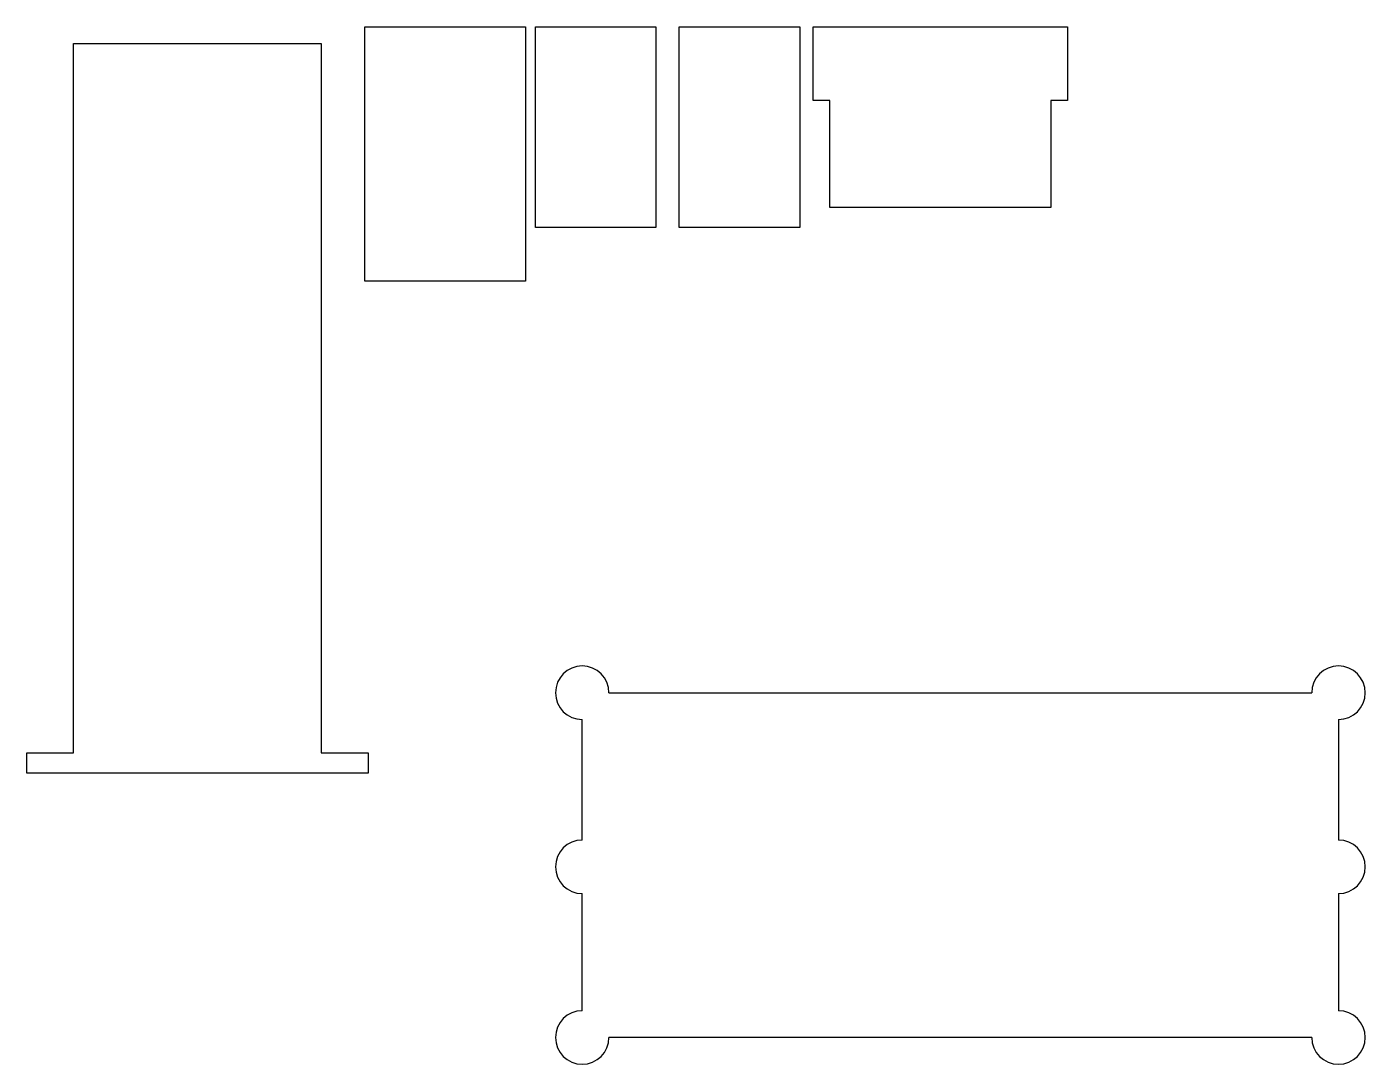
# Model space of a CAD drawing. Header units: millimetres. Extents: x -15 to 185, y -121 to 34.
import ezdxf

# ---------------------------------------------------------------- set-up
doc = ezdxf.new("R2010")
doc.units = ezdxf.units.MM
doc.layers.get('0').update_dxf_attribs({"linetype": 'CONTINUOUS'})

msp = doc.modelspace()

# ---------------------------------------------------------------- linework, layer by layer
for p, q in [((71.5, -65), (176.5, -65)), ((67.5, -87), (67.5, -69)), ((180.5, -69), (180.5, -87)), ((67.5, -112.5), (67.5, -95)), ((180.5, -95), (180.5, -112.5)), ((176.5, -116.5), (71.5, -116.5))]:
    msp.add_line(p, q)
for points in [[(35, -3.5), (35, 34.5), (59, 34.5), (59, -3.5)], [(60.5, 4.5), (60.5, 34.5), (78.5, 34.5), (78.5, 4.5)], [(82, 34.5), (100, 34.5), (100, 4.5), (82, 4.5)], [(104.5, 7.5), (104.5, 23.5), (102, 23.5), (102, 34.5), (140, 34.5), (140, 23.5), (137.5, 23.5), (137.5, 7.5)], [(28.5, -74), (35.5, -74), (35.5, -77), (-15.5, -77), (-15.5, -74), (-8.5, -74), (-8.5, 32), (28.5, 32)]]:
    msp.add_lwpolyline(points, close=True)
for centre, start, end in [((67.5, -65), 0, 270), ((180.5, -65), -90, 180), ((67.5, -91), 90, 270), ((180.5, -91), -90, 90), ((67.5, -116.5), -270, 0), ((180.5, -116.5), -180, 90)]:
    msp.add_arc(centre, 4, start, end)

doc.saveas('drawing.dxf')
